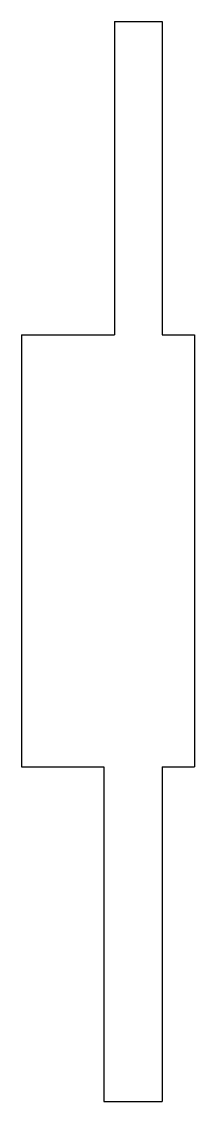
# Model space of a CAD drawing. Extents: x -0.12 to 0.51, y -1.97 to 1.97.
import ezdxf

# ---------------------------------------------------------------- set-up
doc = ezdxf.new("R2010")
doc.units = 0
doc.header["$MEASUREMENT"] = 0
doc.layers.add('VISIBLE', color=7, linetype='CONTINUOUS')

msp = doc.modelspace()

# ---------------------------------------------------------------- linework, layer by layer
at = {"layer": 'VISIBLE'}
for p, q in [((0.2205, 1.9685), (0.3937, 1.9685)), ((0.2205, 1.9685), (0.2205, 0.8265)), ((0.3937, 1.9685), (0.3937, 0.8265)), ((-0.1182, 0.8265), (0.2205, 0.8265)), ((-0.1182, 0.8265), (-0.1182, -0.7483)), ((0.3937, 0.8265), (0.5118, 0.8265)), ((0.5118, 0.8265), (0.5118, -0.7483)), ((-0.1182, -0.7483), (0.1811, -0.7483)), ((0.1811, -0.7483), (0.1811, -1.9685)), ((0.3937, -0.7483), (0.3937, -1.9685)), ((0.3937, -0.7483), (0.5118, -0.7483)), ((0.1811, -1.9685), (0.3937, -1.9685))]:
    msp.add_line(p, q, dxfattribs=at)

doc.saveas('drawing.dxf')
